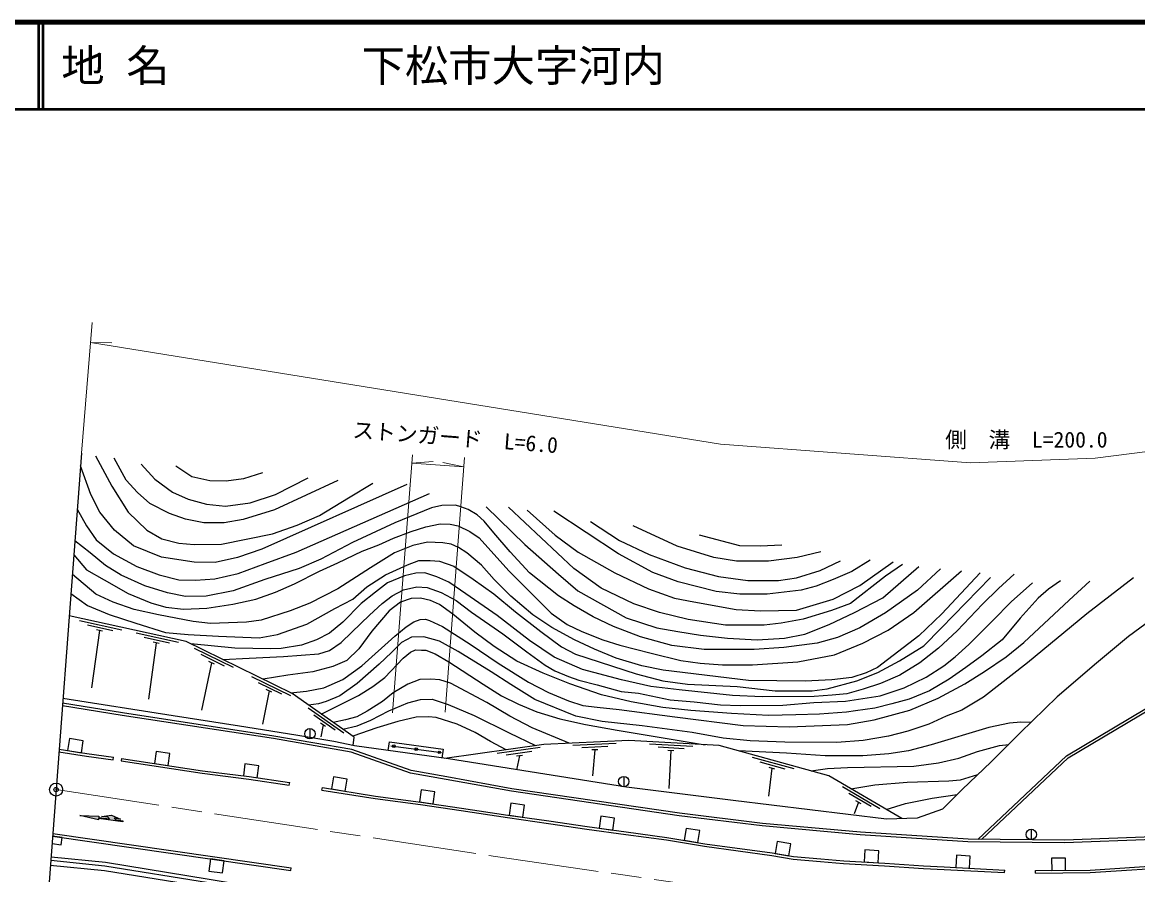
# Model space of a CAD drawing. Units: millimetres at full size, sheet at 1:1000; details may follow other scales. Extents: x 40000 to 680000, y 20000 to 380000.
# Drawn here: x 365881 to 494562, y 281700 to 380000 of the extents above; entities that cross this region are included whole.
import ezdxf
from ezdxf.enums import TextEntityAlignment as Align

# ---------------------------------------------------------------- set-up
doc = ezdxf.new("R2010")
doc.units = ezdxf.units.MM
doc.header["$LTSCALE"] = 1000
doc.header["$PDMODE"] = 32
doc.header["$PDSIZE"] = 500
doc.linetypes.add('CHAIN', pattern=[18.5, 12, -1.5, 3.5, -1.5])
for name, color, linetype, lineweight in [('M-BGD', 7, 'Continuous', 25), ('M-BMK', 2, 'CHAIN', 13), ('M-BMK-OTRS', 5, 'Continuous', 25), ('M-BMK-SRVR', 3, 'Continuous', 25), ('M-STR-HTXT', 7, 'Continuous', 13), ('M-STR-STRC', 7, 'Continuous', 25), ('M-TTL', 2, 'Continuous', 140), ('M-TTL-LINE', 7, 'Continuous', 50)]:
    doc.layers.add(name, color=color, linetype=linetype, lineweight=lineweight)
doc.layers.add('M-OTRS', color=6, linetype='Continuous')
doc.layers.add('M-TTL-TXT', color=7, linetype='Continuous')
doc.styles.add('ＭＳ ゴシック', font='')
doc.styles.get('ＭＳ ゴシック').set_extended_font_data('MS Gothic')

msp = doc.modelspace()

# ---------------------------------------------------------------- hatches: boundary and pattern name
at = {"layer": 'M-STR-STRC'}
msp.add_hatch(color=256, dxfattribs=at).paths.add_polyline_path([(375025, 288418), (375767, 288315), (375823, 288248), (375936, 288140), (374707, 288311), (374728, 288459), (372518, 288537), (374665, 288013), (374686, 288162), (377460, 287779), (377481, 287927), (376813, 288020), (376743, 288034), (376636, 288075), (376541, 288138), (376461, 288219), (377204, 288117), (376156, 288565)])

# ---------------------------------------------------------------- linework, layer by layer
at = {"layer": 'M-BGD'}
for p, q in [((377362, 309914), (372479, 310990)), ((376321, 309836), (373391, 310481)), ((374792, 309866), (373881, 303237)), ((375133, 309791), (374450, 309941)), ((383892, 308476), (379009, 309552)), ((382850, 308398), (379921, 309043)), ((381321, 308428), (380430, 301933)), ((381663, 308353), (380979, 308503)), ((390233, 305582), (385745, 307784)), ((389203, 305753), (386510, 307074)), ((388039, 305990), (387410, 306299)), ((387725, 306144), (386554, 300692)), ((396855, 302333), (392367, 304535)), ((395825, 302504), (393132, 303826)), ((394347, 302895), (393591, 299040)), ((394661, 302741), (394032, 303050)), ((402967, 298039), (398876, 300913)), ((401977, 298368), (399522, 300093)), ((399067, 298557), (399067, 297357)), ((400863, 298784), (400291, 299186)), ((400577, 298985), (400308, 297613)), ((408392, 296560), (414238, 295778)), ((425622, 296361), (420672, 295657)), ((434405, 296818), (429411, 296582)), ((433421, 296471), (430424, 296329)), ((432286, 296117), (431587, 296084)), ((431936, 296101), (431660, 293105)), ((443242, 296467), (438250, 296751)), ((442227, 296224), (439232, 296395)), ((441061, 295990), (440363, 296030)), ((440712, 296010), (440463, 291640)), ((376373, 294939), (376413, 295236)), ((377340, 295109), (377297, 294813)), ((424674, 295923), (421704, 295501)), ((423578, 295464), (422885, 295366)), ((423231, 295415), (422912, 293799)), ((454940, 293894), (450121, 295225)), ((453897, 293871), (451005, 294670)), ((452371, 293981), (451976, 290762)), ((452708, 293888), (452034, 294074)), ((396681, 292034), (396727, 292331)), ((435267, 293037), (435267, 291837)), ((400448, 291459), (400495, 291755)), ((464826, 289305), (460510, 291830)), ((463811, 289551), (461222, 291066)), ((462365, 290050), (461871, 288706)), ((462667, 289873), (462063, 290227)), ((369372, 286132), (396875, 282176)), ((369394, 286432), (396917, 282473)), ((482277, 286940), (482277, 285740)), ((396875, 282176), (396917, 282473)), ((479214, 281933), (479230, 282232)), ((482768, 281870), (482773, 282170))]:
    msp.add_line(p, q, dxfattribs=at)
for points in [[(374326, 330007), (376221, 326493), (378090, 323515), (380250, 321447), (381975, 320415), (383949, 319932), (385718, 319769), (388844, 319805), (394750, 320998), (397580, 322005), (400180, 323106), (403502, 325164), (406333, 326863)], [(402291, 327148), (394965, 323779), (391358, 322648), (389179, 322262), (386837, 322272), (384712, 322699), (382868, 323354), (380609, 324502), (379165, 325775), (377863, 327199), (376482, 329718)], [(410262, 326684), (393525, 319246), (390716, 318261), (388120, 317721), (385700, 317742), (381935, 318324), (378693, 319627), (376511, 321443), (374824, 323511), (373778, 325549), (372602, 328854)], [(379577, 329033), (381160, 327300), (383200, 325827), (385025, 325011), (387142, 324416), (389304, 324183), (392177, 324596), (395074, 325555), (398874, 327449)], [(393577, 328054), (391409, 327358), (389403, 327086), (387528, 327106), (385441, 327600), (383596, 328809)], [(372224, 323852), (373302, 321937), (374394, 320305), (376400, 318689), (379111, 317241), (381673, 316284), (383938, 315705), (385848, 315677), (388082, 315821), (390790, 316428), (393906, 317602), (397495, 318897), (412850, 325666)], [(471813, 316973), (469172, 314514), (465448, 311903), (462496, 310167), (459942, 309071), (457565, 308392), (453755, 307887), (450299, 307673), (444547, 307660), (440834, 308138), (437185, 309127), (434079, 310304), (431727, 311431), (429552, 312706), (427750, 313868), (424390, 316505), (422182, 318942), (420263, 321115), (419177, 322472), (418354, 323199), (417321, 323811), (416472, 324117), (415839, 324306), (414286, 324280), (413075, 324000), (408848, 322266), (403975, 320002), (400338, 318072), (397828, 317021), (393853, 315734), (390206, 314436), (387111, 313817), (384700, 313786), (382625, 314218), (380032, 315027), (377281, 316245), (375474, 317371), (373704, 318809), (371948, 320200)], [(419386, 324136), (423855, 319771), (427743, 316345), (429987, 314435), (435566, 311334), (439089, 310178), (441515, 309759), (444126, 309341), (447223, 308970), (450659, 308786), (453817, 308983), (456169, 309426), (458977, 310558), (461901, 311940), (465153, 313626), (469318, 317237)], [(467446, 317483), (465464, 316129), (461429, 312977), (459237, 312174), (455962, 311177), (453449, 310709), (451479, 310475), (447001, 310476), (442691, 311140), (439409, 311942), (436417, 312927), (432668, 314752), (429528, 316992), (421957, 324077)], [(424143, 323736), (427366, 320855), (430001, 318887), (434237, 316514), (438131, 314667), (441107, 313598), (443369, 313164), (448227, 312296), (451063, 312141), (455186, 312203), (459440, 313473), (462493, 315053), (466337, 317796)], [(463686, 317981), (461594, 316665), (459440, 315751), (457472, 314976), (455720, 314527), (451830, 314046), (448674, 314055), (445929, 314352), (441550, 315459), (438622, 316539), (434679, 318697), (427196, 323607)], [(371825, 318584), (373292, 316875), (375326, 315687), (378099, 314130), (380723, 313043), (382445, 312542), (384468, 312333), (387178, 312442), (390169, 312898), (392839, 313472), (395084, 314274), (397271, 315248), (400163, 316707), (402295, 317673), (405105, 318995), (407018, 319750), (408707, 320508), (410739, 321273), (412424, 321801), (414095, 322175), (415243, 322139), (416182, 321939), (417503, 321292), (418581, 320535), (422014, 316738), (426902, 311871), (428738, 310551), (430426, 309739), (432842, 308797), (434812, 308178), (438442, 307236), (441841, 306391), (444100, 306101), (446652, 305884), (450130, 305884), (455359, 306238), (459585, 307041), (462855, 308392), (465772, 309912), (468753, 311924), (474250, 316740)], [(431452, 322442), (434771, 320248), (438188, 318622), (442346, 317105), (446185, 316088), (449598, 315614), (453133, 315641), (455212, 315925), (457948, 316778), (460264, 317888)], [(458002, 318944), (455280, 318281), (451975, 317875), (448276, 317868), (445663, 318278), (441439, 319569), (436364, 321938)], [(443976, 320890), (448611, 319675), (451011, 319629), (453503, 319736)], [(476375, 316518), (471949, 311776), (469308, 309255), (464525, 305586), (463237, 304976), (461594, 304446), (459288, 304154), (456195, 304007), (449645, 304100), (439809, 305292), (437352, 305796), (434384, 306657), (431893, 307690), (429594, 308792), (426957, 310223), (424771, 311667), (422235, 313818), (420314, 315725), (418856, 317407), (417183, 318802), (416203, 319424), (415368, 319835), (414387, 319967), (412619, 320048), (410950, 319664), (408816, 318829), (406057, 317079), (402289, 314652), (399056, 313009), (396799, 312120), (393433, 311047), (391737, 310809), (387608, 310675), (385607, 310914), (381605, 311669), (378804, 312266), (376352, 313113), (374351, 314054), (371654, 316323)], [(371488, 314117), (373409, 312729), (375900, 311723), (378961, 310716), (382398, 309628), (385022, 309389), (388533, 309217), (393205, 309032), (395312, 309403), (398704, 310595), (401944, 312412), (404024, 313485), (405641, 314889), (407801, 316266), (410327, 317451), (411613, 317928), (412924, 317941), (414011, 317875), (415654, 317265), (417900, 315792), (420299, 314071), (422793, 312001), (425710, 309760), (428095, 307972), (429704, 307120), (436689, 304878), (439791, 304059), (442640, 303675), (448359, 303396), (452723, 302906), (457016, 302892), (458739, 303144), (462171, 304058), (464577, 305027), (467068, 306365), (469877, 308100), (471880, 310144), (477594, 315988)], [(505934, 317121), (502485, 315397), (498136, 312605), (493516, 309152), (489797, 306088), (485275, 302198), (480997, 298041), (477640, 294708), (474327, 291541), (472047, 289275), (469138, 288230), (465595, 288104), (447904, 290268), (435598, 291789), (415066, 295043), (404203, 296571), (401826, 297076), (397427, 297778), (390940, 298821), (383295, 300032), (370571, 302000)], [(476124, 285774), (486355, 295405), (497397, 301985), (506848, 307561), (520388, 316772)], [(480329, 316340), (478519, 314694), (476658, 312910), (473738, 309838), (471590, 307816), (469442, 306148), (467116, 304722), (464876, 303755), (462898, 303092), (461012, 302547), (459308, 302403), (457235, 302249), (451242, 302210), (447810, 302383), (441650, 303005), (438405, 303388), (435000, 304165), (430491, 305351), (427230, 306789), (424414, 308695), (420671, 311572), (417054, 314092), (415090, 315416), (413712, 316033), (412314, 316503), (411266, 316491), (409976, 316165), (408032, 315345), (406647, 314285), (404992, 312958), (402860, 310826), (401327, 309543), (399817, 308767), (398084, 308182), (395745, 307800), (394539, 307746), (390391, 307821), (385322, 308326)], [(389016, 306514), (392046, 306684), (396015, 306867), (400102, 307173), (401324, 307538), (402654, 308476), (403889, 309662), (405942, 311646), (407416, 312957), (408546, 313857), (409861, 314568), (411392, 314884), (412580, 314836), (414207, 314233), (415954, 313303), (417715, 311992), (421328, 309482), (424088, 307384), (426194, 305872), (427336, 305220), (428887, 304550), (430093, 304129), (432209, 303583), (434952, 302835), (436962, 302625), (440624, 301877), (443400, 301638), (446430, 301292), (448709, 301216), (453634, 301263), (457205, 301559), (460857, 301703), (464863, 302326), (467630, 303235), (470170, 304491), (472190, 305783), (473506, 306810), (475076, 308264), (477835, 311014), (479951, 313158), (482435, 315373)], [(485670, 315576), (484288, 314638), (483079, 313594), (480989, 311281), (478928, 308775), (476586, 306946), (474737, 305601), (472804, 304239), (470547, 302902), (468198, 301925), (466187, 301394), (464230, 300908), (461987, 300599), (460968, 300443), (457854, 300201), (455134, 300153), (451963, 300066), (447694, 300279), (442999, 300637), (439789, 300975), (436139, 301624), (432688, 302446), (429067, 303695), (425960, 304925), (422943, 306336), (420330, 308010), (418077, 309672), (415550, 311726), (413993, 312866), (412975, 313303), (411834, 313583), (410741, 313564), (409530, 313147), (408223, 312110), (406221, 309772), (404710, 307749), (403316, 306385), (401721, 305708), (399388, 305089), (396507, 304712), (393667, 304231)], [(396833, 302678), (398651, 302879), (400683, 303258), (402869, 304211), (405066, 305791), (408859, 309218), (410173, 310281), (411068, 310862), (411786, 311145), (412409, 311150), (412872, 311002), (414346, 310338), (417560, 308279), (420766, 306096), (424273, 303907), (426579, 302725), (428883, 301768), (430536, 301209), (432183, 301002), (434737, 300736), (441153, 299907), (449059, 298890), (454355, 298770), (461096, 299034), (464174, 299560), (468269, 300690), (471555, 302070), (474622, 303723), (476873, 305118), (479382, 306837), (481430, 308480), (486643, 313372), (489046, 315549)], [(494078, 315940), (488691, 311797), (481838, 306126), (476762, 302166), (474288, 300687), (472453, 299966), (470462, 299041), (468027, 298256), (465832, 297676), (462880, 297158), (459838, 296938), (453859, 297001), (449868, 297142), (446732, 297455), (443169, 298099), (437386, 298866), (432798, 299369), (429756, 299996), (424999, 301911), (422224, 303619), (419966, 305077), (416170, 307457), (413993, 308640), (412198, 309116), (410790, 309106), (409620, 308464), (408483, 307328), (407047, 305960), (404511, 303738), (402507, 302333), (400930, 301683), (400056, 301391), (398910, 301256)], [(476557, 285770), (486537, 295165), (497551, 301727), (507009, 307308), (520515, 316495)], [(404058, 296602), (404182, 297552), (397010, 302591), (384795, 308584), (371294, 311558)], [(400378, 300225), (404676, 302354), (406309, 303394), (407712, 304458), (409832, 306686), (410679, 307375), (411260, 307616), (411925, 307604), (412433, 307580), (413497, 307169), (415086, 306237), (419041, 303674), (421163, 302307), (423122, 301351), (425243, 300491), (427903, 299669), (430846, 299003), (434525, 298374), (444653, 296687)], [(428981, 296862), (424715, 298618), (422111, 299974), (419465, 301567), (415268, 303770), (414060, 304179), (413006, 304239), (411761, 304203), (410368, 303687), (408655, 302658), (407442, 301686), (405669, 300549), (404472, 299914), (403178, 299543), (401752, 299260)], [(562246, 302747), (557850, 300877), (556024, 300007), (550268, 297185), (541083, 294103), (532778, 291767), (521283, 288992), (511817, 287321), (505500, 286329), (496369, 285757), (486114, 285368), (474974, 285487), (462563, 286289), (451248, 287320), (441678, 288483), (422308, 291316), (414792, 292671), (410668, 293416), (403840, 295843), (394869, 297395), (377389, 300072), (370509, 301168)], [(562123, 303021), (557726, 301150), (555894, 300277), (550154, 297463), (540995, 294390), (532702, 292058), (521221, 289286), (511767, 287617), (505468, 286627), (496354, 286056), (486110, 285668), (474986, 285787), (462586, 286588), (451280, 287618), (441718, 288780), (422356, 291612), (414845, 292966), (410745, 293707), (403917, 296135), (394917, 297691), (377436, 300368), (370531, 301468)], [(402858, 298482), (404520, 298885), (406100, 299519), (408172, 300585), (410376, 301530), (411820, 301889), (413181, 301923), (415031, 301342), (418021, 300058), (422048, 298058), (425073, 296586)], [(421689, 296105), (419913, 297065), (418133, 298089), (416055, 299040), (413644, 299820), (412742, 299888), (411306, 299854), (409196, 299358), (406785, 298653), (404011, 297672)], [(482247, 299256), (481078, 299283), (479765, 299181), (477405, 298671), (470717, 296675), (468122, 295979), (465855, 295632), (462853, 295410), (458521, 295395), (454046, 295712), (448525, 295977)], [(370132, 296186), (373341, 295657), (376413, 295236)], [(408100, 296023), (408253, 297003), (414420, 296161), (414279, 295153)], [(467366, 288167), (458927, 293104), (446295, 296593), (435867, 297188), (426035, 296722), (414637, 295103)], [(456885, 293668), (458777, 293948), (461081, 294066), (468746, 294224), (471600, 294590), (473911, 295155), (476084, 295888), (478611, 296582), (479678, 296732)], [(370109, 295886), (373296, 295361), (376373, 294939)], [(377297, 294813), (386627, 293390), (391998, 292706), (396681, 292034)], [(377340, 295109), (386668, 293687), (392038, 293004), (396725, 292331), (396727, 292331)], [(392979, 292869), (393158, 294272), (391571, 294474), (391394, 293086)], [(461477, 291612), (464229, 292050), (467948, 292365), (472777, 292523), (474131, 292625), (476108, 293244)], [(400448, 291459), (406590, 290476), (411831, 289777), (416506, 289088), (421858, 288286), (426591, 287620), (431014, 286954), (435519, 286329), (440191, 285702), (444581, 284973), (452338, 283912), (454798, 283497), (457974, 283220), (460638, 283000), (465353, 282728), (469839, 282404), (472234, 282317), (479214, 281933)], [(400495, 291755), (406634, 290773), (411873, 290074), (416550, 289385), (421902, 288583), (426634, 287917), (431057, 287251), (435560, 286627), (440236, 285999), (444626, 285270), (452383, 284209), (454836, 283794), (457999, 283519), (460659, 283300), (465373, 283027), (469855, 282704), (472247, 282617), (479224, 282233), (479230, 282232)], [(465560, 289223), (467763, 289897), (470837, 290508), (473739, 290957)], [(369309, 285307), (370346, 285158), (370464, 285975), (369372, 286132)], [(369162, 283362), (375418, 282732), (387373, 280796), (411859, 276677), (426454, 274263), (441055, 272188), (454033, 270647), (457338, 270350)], [(369192, 283761), (375470, 283129), (387438, 281190), (411925, 277072), (426515, 274659), (441107, 272585), (454074, 271045), (457366, 270749)], [(482773, 282170), (489078, 282233), (499874, 282935), (501947, 283112), (501951, 283113)], [(369107, 282814), (375346, 282187), (387283, 280253), (398318, 278397)], [(482768, 281870), (489089, 281933), (499896, 282636), (501977, 282814)]]:
    msp.add_lwpolyline(points, dxfattribs=at)
for points in [[(371113, 296025), (372692, 295764), (372919, 297146), (371341, 297406)], [(381121, 294533), (382703, 294292), (382914, 295676), (381332, 295917)], [(401543, 291587), (403123, 291335), (403344, 292717), (401764, 292970)], [(411694, 290098), (413280, 289886), (413466, 291274), (411880, 291485)], [(422031, 288565), (423615, 288342), (423810, 289728), (422226, 289951)], [(432439, 287060), (434024, 286840), (434216, 288226), (432631, 288446)], [(442256, 285663), (443835, 285401), (444064, 286782), (442486, 287044)], [(452728, 284151), (454306, 283884), (454539, 285264), (452962, 285531)], [(463016, 283163), (464613, 283071), (464694, 284469), (463097, 284561)], [(389183, 283282), (387600, 283510), (387400, 282124), (388984, 281897)], [(473563, 282544), (475161, 282456), (475238, 283854), (473640, 283942)], [(484639, 282189), (486239, 282205), (486225, 283604), (484626, 283589)]]:
    msp.add_lwpolyline(points, close=True, dxfattribs=at)
for centre, radius in [((399067, 297957), 600), ((408743, 296513), 150), ((411315, 296169), 150), ((413990, 295812), 150), ((435267, 292437), 600), ((482277, 286340), 600)]:
    msp.add_circle(centre, radius, dxfattribs=at)
at = {"layer": 'M-BMK'}
msp.add_lwpolyline([(369779, 291517), (420455, 283791), (447092, 279943), (455236, 279042), (463469, 278160), (468678, 277807), (474921, 277254), (482205, 276976), (489935, 277087), (498445, 277532), (506831, 278396), (515261, 279516), (525619, 281578), (538375, 284871), (546847, 287544), (556061, 291001), (563322, 293977), (565701, 295059)], dxfattribs=at)
at = {"layer": 'M-BMK-OTRS'}
msp.add_line((372711, 330302), (368269, 271549), dxfattribs=at)
at = {"layer": 'M-BMK-SRVR'}
msp.add_circle((369779, 291517), 750, dxfattribs=at)
msp.add_circle((369779, 291517), 750, dxfattribs=at)
at = {"layer": 'M-OTRS'}
msp.add_point((369779, 291517), dxfattribs=at)
at = {"layer": 'M-STR-HTXT'}
for p, q in [((372711, 330302), (373929, 345381)), ((373745, 343093), (376199, 343043)), ((410888, 330121), (408595, 300381)), ((414647, 300446), (416893, 329827)), ((410815, 329177), (413265, 329333)), ((410815, 329177), (416809, 328719)), ((416809, 328719), (414411, 329245))]:
    msp.add_line(p, q, dxfattribs=at)
msp.add_lwpolyline([(544230, 342782), (527614, 336794), (510504, 332406), (489675, 329722), (475270, 329182), (446433, 331343), (373745, 343093)], dxfattribs=at)
at = {"layer": 'M-STR-STRC'}
for p, q in [((374665, 288013), (372518, 288537)), ((372518, 288537), (374728, 288459)), ((374728, 288459), (374707, 288311)), ((374707, 288311), (375936, 288140)), ((375025, 288418), (376156, 288565)), ((375767, 288315), (375025, 288418)), ((375823, 288248), (375767, 288315)), ((375936, 288140), (375823, 288248)), ((376156, 288565), (377204, 288117)), ((374686, 288162), (374665, 288013)), ((377460, 287779), (374686, 288162)), ((377204, 288117), (376461, 288219)), ((376461, 288219), (376541, 288138)), ((376541, 288138), (376636, 288075)), ((376636, 288075), (376743, 288034)), ((376743, 288034), (376813, 288020)), ((376813, 288020), (377481, 287927)), ((377481, 287927), (377460, 287779))]:
    msp.add_line(p, q, dxfattribs=at)
at = {"layer": 'M-TTL'}
msp.add_line((680000, 380000), (40000, 380000), dxfattribs=at)
at = {"layer": 'M-TTL-LINE'}
for p, q in [((367750, 380000), (367750, 370000)), ((368250, 380000), (368250, 370000)), ((40000, 370000), (680000, 370000))]:
    msp.add_line(p, q, dxfattribs=at)

# ---------------------------------------------------------------- texts
at = {"layer": 'M-STR-HTXT', "style": 'ＭＳ ゴシック'}
msp.add_text('ストンガード\u3000L=6.0', height=1833, rotation=355.629, dxfattribs=at).set_placement((415724, 330662), align=Align.BOTTOM_CENTER)
msp.add_text('側\u3000溝\u3000L=200.0', height=1833, dxfattribs=at).set_placement((481721, 330403), align=Align.BOTTOM_CENTER)
at = {"layer": 'M-TTL-TXT', "style": 'ＭＳ ゴシック'}
for s, p in [('地 名', (370380, 375000)), ('下松市大字河内', (405024, 375000))]:
    msp.add_text(s, height=3666, dxfattribs=at).set_placement(p, align=Align.MIDDLE_LEFT)

doc.saveas('drawing.dxf')
